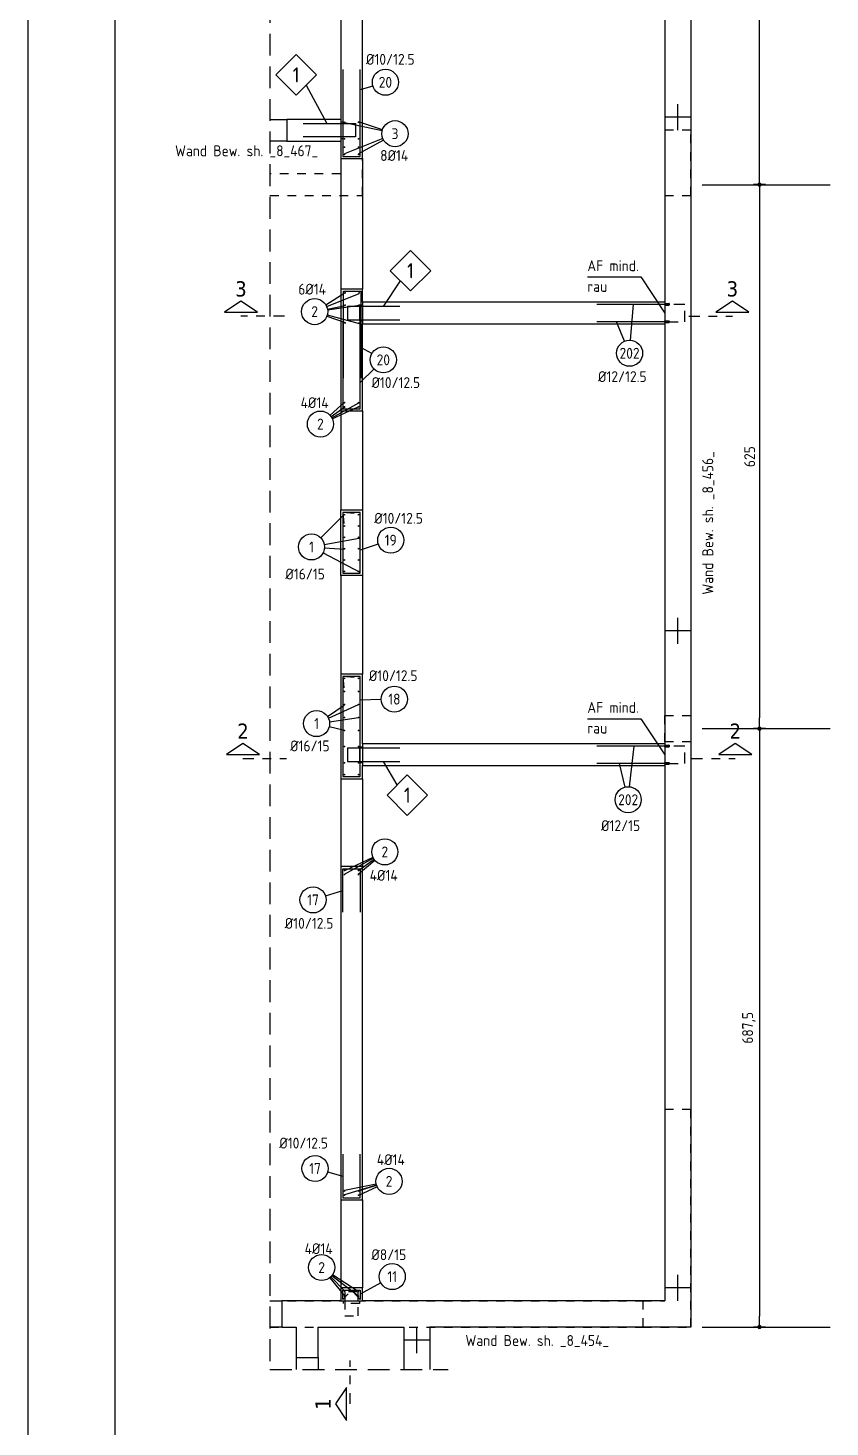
# Model space of a CAD drawing. Extents: x 0 to 73.4, y -13.1 to 33.4.
# Drawn here: x 0 to 9.22, y 2.65 to 18.73 of the extents above; entities that cross this region are included whole.
import ezdxf
from ezdxf.enums import TextEntityAlignment as Align

# ---------------------------------------------------------------- set-up
doc = ezdxf.new("R2010")
doc.units = 0
doc.header["$LTSCALE"] = 0.5
for name, pattern in [('AUSGEZOGEN', [1000.01, 1000, 0.01]), ('DASHDOTSMALL', [1.05, 0.5, -0.25, 0.05, -0.25]), ('DASHED', [0.75, 0.5, -0.25]), ('DOT', [0.175, 0.05, -0.125]), ('HIDDEN', [0.375, 0.25, -0.125]), ('HIDDEN2', [0.187, 0.125, -0.062]), ('PUNKT', [0.175, 0.05, -0.125]), ('STRICHPUNKT2', [0.55, 0.25, -0.125, 0.05, -0.125])]:
    doc.linetypes.add(name, pattern=pattern)
for name, color, linetype in [('1.UG', 7, 'Continuous'), ('ACHSEN', 7, 'Continuous'), ('AFU', 7, 'Continuous'), ('BETON', 7, 'Continuous'), ('Brüstung 1.UG', 7, 'Continuous'), ('HBT', 7, 'Continuous'), ('HILFE', 7, 'Continuous'), ('LENTON', 7, 'Continuous'), ('MASSE', 7, 'Continuous'), ('OBJEKT', 7, 'Continuous'), ('RAHMEN', 7, 'Continuous'), ('RND', 7, 'Continuous'), ('RND-1', 7, 'Continuous'), ('SCHNITTE', 7, 'Continuous'), ('TEXT', 7, 'Continuous')]:
    doc.layers.add(name, color=color, linetype=linetype)
doc.styles.add('helv', font='tahoma.ttf')
doc.styles.add('txt', font='isocp.shx')
doc.linetypes.add('AFU_50K', pattern='A,0.15,["/",Standard,S=0.2,R=0,X=-0.01,Y=-0.1],0.07,["/",Standard,S=0.2,R=0,X=-0.01,Y=-0.1],0.15', length=0.37)
doc.linetypes.add('AFU_50M', pattern='A,0.45,["/",Standard,S=0.2,R=0,X=-0.01,Y=-0.1],0.07,["/",Standard,S=0.2,R=0,X=-0.01,Y=-0.1],0.45', length=0.97)
doc.dimstyles.new('DOT_I', dxfattribs={"dimscale": 0.5, "dimtxt": 0.25, "dimasz": 0.25, "dimexe": 0.1, "dimexo": 0.3, "dimgap": 0.1, "dimtad": 1, "dimdec": 3, "dimzin": 3, "dimtxsty": 'txt', "dimblk": 'DOT', "dimblk1": 'DOT', "dimblk2": 'DOT', "dimsah": 1, "dimcen": 0.1, "dimse1": 1, "dimse2": 1, "dimazin": 0, "dimtfac": 1, "dimtdec": 4, "dimtix": 1, "dimtmove": 2, "dimatfit": 3, "dimfxl": 0, "dimtvp": 1, "dimtolj": 1, "dimtzin": 0, "dimarcsym": 0})

# ---------------------------------------------------------------- blocks, each defined once
blk = doc.blocks.new('A1-35-0')
at = {"layer": 'RAHMEN'}
blk.add_line((0, 59.4), (0, 0), dxfattribs=at)
at = {"layer": 'RAHMEN', "color": 5}
blk.add_line((2, 58.9), (2, 0.5), dxfattribs=at)
blk = doc.blocks.new('DOT')
at = {"layer": 'MASSE', "color": 7, "linetype": 'Continuous'}
for p, q in [((0, 0), (-1, 0)), ((0, 0.54), (0, -0.54))]:
    blk.add_line(p, q, dxfattribs=at)
at = {"layer": 'MASSE', "color": 7, "linetype": 'Continuous', "const_width": 0.2}
blk.add_lwpolyline([(-0.1, 0, 1), (0.1, 0, 1)], format="xyb", close=True, dxfattribs=at)
blk = doc.blocks.new('*D30')
at = {"layer": 'Defpoints', "color": 0, "linetype": 'AUSGEZOGEN', "transparency": 16777216}
for p in [(8.41, 10.676), (8.41, 3.801), (8.41, 3.801)]:
    blk.add_point(p, dxfattribs=at)
at = {"layer": 'MASSE', "color": 0, "linetype": 'AUSGEZOGEN', "lineweight": -2, "transparency": 16777216}
blk.add_line((8.41, 10.551), (8.41, 3.926), dxfattribs=at)
at = {"layer": 'MASSE', "color": 0, "linetype": 'AUSGEZOGEN', "lineweight": -2, "transparency": 16777216, "xscale": 0.125, "yscale": 0.125, "zscale": 0.125}
for p, rotation in [((8.41, 10.676), 90), ((8.41, 3.801), 270)]:
    blk.add_blockref('DOT', p, dxfattribs=dict(at, rotation=rotation))
at = {"layer": 'MASSE', "color": 0, "linetype": 'AUSGEZOGEN', "transparency": 16777216, "insert": (8.288, 7.238), "char_height": 0.125, "attachment_point": 5, "rotation": 90, "style": 'txt'}
blk.add_mtext('\\A1;687,5', dxfattribs=at)
blk = doc.blocks.new('*D31')
at = {"layer": 'Defpoints', "color": 0, "linetype": 'AUSGEZOGEN', "transparency": 16777216}
for p in [(8.41, 16.926), (8.41, 10.676), (8.41, 10.676)]:
    blk.add_point(p, dxfattribs=at)
at = {"layer": 'MASSE', "color": 0, "linetype": 'AUSGEZOGEN', "lineweight": -2, "transparency": 16777216}
blk.add_line((8.41, 16.801), (8.41, 10.801), dxfattribs=at)
at = {"layer": 'MASSE', "color": 0, "linetype": 'AUSGEZOGEN', "lineweight": -2, "transparency": 16777216, "xscale": 0.125, "yscale": 0.125, "zscale": 0.125}
for p, rotation in [((8.41, 16.926), 90), ((8.41, 10.676), 270)]:
    blk.add_blockref('DOT', p, dxfattribs=dict(at, rotation=rotation))
at = {"layer": 'MASSE', "color": 0, "linetype": 'AUSGEZOGEN', "transparency": 16777216, "insert": (8.297, 13.801), "char_height": 0.125, "attachment_point": 5, "rotation": 90, "style": 'txt'}
blk.add_mtext('\\A1;625', dxfattribs=at)
blk = doc.blocks.new('*D32')
at = {"layer": 'Defpoints', "color": 0, "linetype": 'AUSGEZOGEN', "transparency": 16777216}
for p in [(8.41, 25.051), (8.41, 25.051), (8.41, 16.926)]:
    blk.add_point(p, dxfattribs=at)
at = {"layer": 'MASSE', "color": 0, "linetype": 'AUSGEZOGEN', "lineweight": -2, "transparency": 16777216}
blk.add_line((8.41, 17.051), (8.41, 24.926), dxfattribs=at)
at = {"layer": 'MASSE', "color": 0, "linetype": 'AUSGEZOGEN', "lineweight": -2, "transparency": 16777216, "xscale": 0.125, "yscale": 0.125, "zscale": 0.125}
for p, rotation in [((8.41, 25.051), 90), ((8.41, 16.926), 270)]:
    blk.add_blockref('DOT', p, dxfattribs=dict(at, rotation=rotation))
at = {"layer": 'MASSE', "color": 0, "linetype": 'AUSGEZOGEN', "transparency": 16777216, "insert": (8.288, 20.988), "char_height": 0.125, "attachment_point": 5, "rotation": 90, "style": 'txt'}
blk.add_mtext('\\A1;812,5', dxfattribs=at)
blk = doc.blocks.new('SCHN-2')
at = {"layer": 'SCHNITTE', "color": 6, "linetype": 'Continuous'}
blk.add_lwpolyline([(0.378, 0.088), (0, 0.34), (-0.378, 0.088)], close=True, dxfattribs=at)
at = {"layer": 'SCHNITTE', "color": 1, "linetype": 'DASHDOTSMALL', "style": 'helv'}
blk.add_attdef('SCHN-2', text='', height=0.35, dxfattribs=at).set_placement((0, 0.45), align=Align.CENTER)
blk = doc.blocks.new('RND_HIN')
at = {"layer": 'RND', "color": 7, "linetype": 'Continuous'}
blk.add_circle((0, 0), 0.3, dxfattribs=at)
at = {"layer": 'RND', "color": 7, "linetype": 'Continuous', "style": 'txt'}
blk.add_attdef('POSI', text='', height=0.25, dxfattribs=at).set_placement((0, 0), align=Align.MIDDLE)

msp = doc.modelspace()

# ---------------------------------------------------------------- linework, layer by layer
at = {"layer": '1.UG', "color": 7, "linetype": 'PUNKT', "lineweight": -2}
for p, q in [((3.5952, 24.7508), (3.5952, 17.0508)), ((3.8452, 16.8008), (3.8452, 24.7508)), ((7.6202, 17.5508), (7.3202, 17.5508)), ((7.3202, 17.5508), (7.3202, 16.8008)), ((7.6202, 16.8008), (7.6202, 17.5508)), ((3.5952, 17.0508), (2.7823, 17.0508)), ((2.7823, 16.8008), (3.8452, 16.8008)), ((7.3202, 16.8008), (7.6202, 16.8008)), ((7.3202, 10.8258), (7.6202, 10.8258)), ((7.3202, 10.5258), (7.3202, 10.8258)), ((7.6202, 10.8258), (7.6202, 10.5258)), ((7.6202, 10.5258), (7.3202, 10.5258)), ((7.6202, 6.3008), (7.3202, 6.3008)), ((7.3202, 6.3008), (7.3202, 4.1008)), ((7.6202, 3.8008), (7.6202, 6.3008)), ((7.0702, 4.1008), (7.0702, 3.8008)), ((7.0702, 3.8008), (7.6202, 3.8008))]:
    msp.add_line(p, q, dxfattribs=at)
at = {"layer": '1.UG', "color": 7, "linetype": 'PUNKT'}
msp.add_line((7.0702, 4.1008), (7.3202, 4.1008), dxfattribs=at)
at = {"layer": 'ACHSEN', "color": 140, "linetype": 'AUSGEZOGEN'}
for p, q in [((7.7494, 16.9258), (9.2212, 16.9258)), ((7.7494, 10.6758), (9.2212, 10.6758)), ((7.7494, 3.8008), (9.2212, 3.8008))]:
    msp.add_line(p, q, dxfattribs=at)
at = {"layer": 'AFU', "color": 1, "linetype": 'AUSGEZOGEN'}
for p, q in [((7.4702, 17.5508), (7.4702, 17.8508)), ((7.4702, 11.6508), (7.4702, 11.9508)), ((7.4702, 4.1008), (7.4702, 4.4008)), ((4.4702, 3.5008), (4.4702, 3.8008))]:
    msp.add_line(p, q, dxfattribs=at)
at = {"layer": 'AFU', "color": 8, "linetype": 'AFU_50M'}
for p, q in [((7.6202, 17.7008), (7.3202, 17.7008)), ((7.6202, 11.8008), (7.3202, 11.8008)), ((7.6202, 4.2508), (7.3202, 4.2508)), ((4.6202, 3.6508), (4.3202, 3.6508))]:
    msp.add_line(p, q, dxfattribs=at)
at = {"layer": 'AFU', "color": 8, "linetype": 'AFU_50K'}
for p, q in [((3.5952, 17.6758), (3.5952, 17.4258)), ((3.8452, 15.5758), (3.8452, 15.3258)), ((7.3202, 15.5758), (7.3202, 15.3258)), ((3.8452, 10.5008), (3.8452, 10.2508)), ((7.3202, 10.5008), (7.3202, 10.2508)), ((3.5952, 4.1008), (3.8452, 4.1008))]:
    msp.add_line(p, q, dxfattribs=at)
at = {"layer": 'BETON', "color": 6, "linetype": 'AUSGEZOGEN', "lineweight": -2}
for p, q in [((7.6202, 25.0508), (7.6202, 3.8008)), ((3.8452, 17.2258), (3.8452, 24.7508)), ((7.3202, 24.7508), (7.3202, 15.5758)), ((3.5952, 20.5508), (3.5952, 17.6758)), ((3.5952, 17.6758), (2.9752, 17.6758)), ((2.9752, 17.6758), (2.9752, 17.4258)), ((2.9752, 17.4258), (3.5952, 17.4258)), ((3.5952, 17.4258), (3.5952, 17.2258)), ((3.5952, 17.2258), (3.8452, 17.2258)), ((3.8452, 15.7258), (3.5952, 15.7258)), ((3.5952, 15.7258), (3.5952, 14.3258)), ((3.8452, 15.5758), (3.8452, 15.7258)), ((7.3202, 15.5758), (3.8452, 15.5758)), ((3.8452, 14.3258), (3.8452, 15.3258)), ((3.8452, 15.3258), (7.3202, 15.3258)), ((7.3202, 15.3258), (7.3202, 10.5008)), ((3.5952, 14.3258), (3.8452, 14.3258)), ((3.5952, 13.1908), (3.8452, 13.1908)), ((3.5952, 12.4358), (3.5952, 13.1908)), ((3.8452, 13.1908), (3.8452, 12.4358)), ((3.8452, 12.4358), (3.5952, 12.4358)), ((3.8452, 11.3008), (3.5952, 11.3008)), ((3.5952, 11.3008), (3.5952, 10.1008)), ((3.8452, 10.5008), (3.8452, 11.3008)), ((7.3202, 10.5008), (3.8452, 10.5008)), ((3.8452, 10.1008), (3.8452, 10.2508)), ((3.8452, 10.2508), (7.3202, 10.2508)), ((7.3202, 10.2508), (7.3202, 4.1008)), ((3.5952, 10.1008), (3.8452, 10.1008)), ((3.8452, 9.0908), (3.5952, 9.0908)), ((3.5952, 9.0908), (3.5952, 5.2608)), ((3.8452, 5.2608), (3.8452, 9.0908)), ((3.5952, 5.2608), (3.8452, 5.2608)), ((3.8452, 4.2508), (3.5952, 4.2508)), ((3.5952, 4.2508), (3.5952, 4.1008)), ((3.8452, 4.1008), (3.8452, 4.2508)), ((3.5952, 4.1008), (2.9202, 4.1008)), ((2.9202, 4.1008), (2.9202, 3.8008)), ((7.3202, 4.1008), (3.8452, 4.1008)), ((2.9202, 3.8008), (3.0852, 3.8008)), ((3.0852, 3.8008), (3.0852, 3.4508)), ((3.3352, 3.4508), (3.3352, 3.8008)), ((3.3352, 3.8008), (4.3202, 3.8008)), ((4.3202, 3.8008), (4.3202, 3.3109)), ((7.6202, 3.8008), (4.6202, 3.8008)), ((4.6202, 3.8008), (4.6202, 3.3109)), ((3.0852, 3.4508), (3.3352, 3.4508))]:
    msp.add_line(p, q, dxfattribs=at)
at = {"layer": 'Brüstung 1.UG', "color": 102, "linetype": 'DOT'}
for p, q in [((7.3202, 16.8008), (7.3202, 10.8258)), ((7.6202, 16.8008), (7.6202, 10.8258)), ((7.3202, 10.5258), (7.3202, 6.3008)), ((7.6202, 10.5258), (7.6202, 6.3008)), ((2.7823, 4.1008), (7.0702, 4.1008)), ((2.7823, 3.8008), (7.0702, 3.8008))]:
    msp.add_line(p, q, dxfattribs=at)
at = {"layer": 'HBT', "color": 1, "linetype": 'Continuous'}
for points in [[(2.8492, 18.1873), (3.0826, 18.4206), (3.3159, 18.1873), (3.0826, 17.9539)], [(4.1636, 15.9376), (4.397, 16.1709), (4.6303, 15.9376), (4.397, 15.7043)], [(4.128, 9.9119), (4.3613, 10.1453), (4.5947, 9.9119), (4.3613, 9.6786)]]:
    msp.add_lwpolyline(points, close=True, dxfattribs=at)
at = {"layer": 'HBT', "color": 1, "linetype": 'AUSGEZOGEN'}
for points in [[(3.1652, 17.6278), (3.5952, 17.6278), (3.7652, 17.6278), (3.7652, 17.4738), (3.5952, 17.4738), (3.1652, 17.4738)], [(4.2752, 15.5278), (3.8452, 15.5278), (3.6752, 15.5278), (3.6752, 15.3738), (3.8452, 15.3738), (4.2752, 15.3738)], [(4.2752, 10.4528), (3.8452, 10.4528), (3.6752, 10.4528), (3.6752, 10.2988), (3.8452, 10.2988), (4.2752, 10.2988)]]:
    msp.add_lwpolyline(points, dxfattribs=at)
at = {"layer": 'HBT', "color": 102, "linetype": 'AUSGEZOGEN'}
for points in [[(3.5952, 17.6438), (3.5952, 17.4578), (3.6252, 17.4578), (3.6252, 17.6438)], [(3.8452, 15.5438), (3.8452, 15.3578), (3.8152, 15.3578), (3.8152, 15.5438)], [(3.8452, 10.4688), (3.8452, 10.2828), (3.8152, 10.2828), (3.8152, 10.4688)]]:
    msp.add_lwpolyline(points, close=True, dxfattribs=at)
at = {"layer": 'HBT', "color": 1, "linetype": 'HIDDEN2'}
msp.add_lwpolyline([(3.7832, 4.2036), (3.6432, 4.2036), (3.6432, 4.1008), (3.6432, 3.9308), (3.7972, 3.9308), (3.7972, 4.1008), (3.7972, 4.2194), (3.6572, 4.2194)], dxfattribs=at)
at = {"layer": 'HBT', "color": 102, "linetype": 'HIDDEN2'}
msp.add_lwpolyline([(3.6272, 4.1008), (3.8132, 4.1008), (3.8132, 4.0708), (3.6272, 4.0708)], close=True, dxfattribs=at)
at = {"layer": 'HILFE', "color": 102, "linetype": 'DASHED'}
for p, q in [((2.7823, 25.7849), (2.7823, 3.3109)), ((2.7823, 3.3109), (4.8304, 3.3109))]:
    msp.add_line(p, q, dxfattribs=at)
at = {"layer": 'HILFE', "color": 102, "linetype": 'AUSGEZOGEN'}
for p, q in [((3.1993, 18.0706), (3.4354, 17.6278)), ((4.2803, 15.8209), (4.082, 15.5278)), ((6.4309, 15.8652), (7.046, 15.8652)), ((7.046, 15.8652), (7.3202, 15.4508)), ((6.4309, 10.7902), (7.046, 10.7902)), ((7.046, 10.7902), (7.3202, 10.3758)), ((4.2446, 10.0286), (4.0873, 10.2988))]:
    msp.add_line(p, q, dxfattribs=at)
at = {"layer": 'LENTON', "color": 102}
for p, q in [((7.3202, 15.5606), (7.3212, 15.5606)), ((7.3202, 15.5606), (7.3202, 15.5557)), ((7.3211, 15.5569), (7.3202, 15.5581)), ((7.3202, 15.5557), (7.3202, 15.5459)), ((7.3202, 15.5459), (7.3202, 15.541)), ((7.3202, 15.5435), (7.3211, 15.5447)), ((7.3202, 15.541), (7.3212, 15.541)), ((7.3211, 15.5569), (7.3211, 15.5447)), ((7.3387, 15.5551), (7.3211, 15.5569)), ((7.3211, 15.5569), (7.3211, 15.5447)), ((7.3211, 15.5447), (7.3387, 15.5465)), ((7.3218, 15.5595), (7.3212, 15.5606)), ((7.3212, 15.541), (7.3218, 15.5421)), ((7.3231, 15.5606), (7.3225, 15.5595)), ((7.3225, 15.5421), (7.3231, 15.541)), ((7.3231, 15.5606), (7.3686, 15.5606)), ((7.3231, 15.541), (7.3686, 15.541)), ((7.3387, 15.5551), (7.3387, 15.5465)), ((7.369, 15.5569), (7.3514, 15.5551)), ((7.3514, 15.5551), (7.3514, 15.5465)), ((7.3514, 15.5465), (7.369, 15.5447)), ((7.37, 15.5593), (7.3686, 15.5606)), ((7.3686, 15.541), (7.37, 15.5423)), ((7.37, 15.5581), (7.369, 15.5569)), ((7.369, 15.5447), (7.37, 15.5435)), ((7.37, 15.5593), (7.37, 15.5581)), ((7.37, 15.5581), (7.37, 15.5508)), ((7.37, 15.5508), (7.37, 15.5434)), ((7.37, 15.5423), (7.37, 15.5434)), ((7.3202, 15.3606), (7.3212, 15.3606)), ((7.3202, 15.3606), (7.3202, 15.3557)), ((7.3211, 15.3569), (7.3202, 15.3581)), ((7.3202, 15.3557), (7.3202, 15.3459)), ((7.3202, 15.3459), (7.3202, 15.341)), ((7.3202, 15.3435), (7.3211, 15.3447)), ((7.3202, 15.341), (7.3212, 15.341)), ((7.3211, 15.3569), (7.3211, 15.3447)), ((7.3387, 15.3551), (7.3211, 15.3569)), ((7.3211, 15.3569), (7.3211, 15.3447)), ((7.3211, 15.3447), (7.3387, 15.3465)), ((7.3218, 15.3595), (7.3212, 15.3606)), ((7.3212, 15.341), (7.3218, 15.3421)), ((7.3231, 15.3606), (7.3225, 15.3595)), ((7.3225, 15.3421), (7.3231, 15.341)), ((7.3231, 15.3606), (7.3686, 15.3606)), ((7.3231, 15.341), (7.3686, 15.341)), ((7.3387, 15.3551), (7.3387, 15.3465)), ((7.369, 15.3569), (7.3514, 15.3551)), ((7.3514, 15.3551), (7.3514, 15.3465)), ((7.3514, 15.3465), (7.369, 15.3447)), ((7.37, 15.3593), (7.3686, 15.3606)), ((7.3686, 15.341), (7.37, 15.3423)), ((7.37, 15.3581), (7.369, 15.3569)), ((7.369, 15.3447), (7.37, 15.3435)), ((7.37, 15.3593), (7.37, 15.3581)), ((7.37, 15.3581), (7.37, 15.3508)), ((7.37, 15.3508), (7.37, 15.3434)), ((7.37, 15.3423), (7.37, 15.3434)), ((7.3202, 10.4856), (7.3212, 10.4856)), ((7.3202, 10.4856), (7.3202, 10.4807)), ((7.3211, 10.4819), (7.3202, 10.4831)), ((7.3202, 10.4807), (7.3202, 10.4709)), ((7.3202, 10.4709), (7.3202, 10.466)), ((7.3202, 10.4685), (7.3211, 10.4697)), ((7.3202, 10.466), (7.3212, 10.466)), ((7.3211, 10.4819), (7.3211, 10.4697)), ((7.3387, 10.4801), (7.3211, 10.4819)), ((7.3211, 10.4819), (7.3211, 10.4697)), ((7.3211, 10.4697), (7.3387, 10.4715)), ((7.3218, 10.4845), (7.3212, 10.4856)), ((7.3212, 10.466), (7.3218, 10.4671)), ((7.3231, 10.4856), (7.3225, 10.4845)), ((7.3225, 10.4671), (7.3231, 10.466)), ((7.3231, 10.4856), (7.3686, 10.4856)), ((7.3231, 10.466), (7.3686, 10.466)), ((7.3387, 10.4801), (7.3387, 10.4715)), ((7.369, 10.4819), (7.3514, 10.4801)), ((7.3514, 10.4801), (7.3514, 10.4715)), ((7.3514, 10.4715), (7.369, 10.4697)), ((7.37, 10.4843), (7.3686, 10.4856)), ((7.3686, 10.466), (7.37, 10.4673)), ((7.37, 10.4831), (7.369, 10.4819)), ((7.369, 10.4697), (7.37, 10.4685)), ((7.37, 10.4843), (7.37, 10.4831)), ((7.37, 10.4831), (7.37, 10.4758)), ((7.37, 10.4758), (7.37, 10.4684)), ((7.37, 10.4673), (7.37, 10.4684)), ((7.3202, 10.2856), (7.3212, 10.2856)), ((7.3202, 10.2856), (7.3202, 10.2807)), ((7.3211, 10.2819), (7.3202, 10.2831)), ((7.3202, 10.2807), (7.3202, 10.2709)), ((7.3202, 10.2709), (7.3202, 10.266)), ((7.3202, 10.2685), (7.3211, 10.2697)), ((7.3202, 10.266), (7.3212, 10.266)), ((7.3211, 10.2819), (7.3211, 10.2697)), ((7.3387, 10.2801), (7.3211, 10.2819)), ((7.3211, 10.2819), (7.3211, 10.2697)), ((7.3211, 10.2697), (7.3387, 10.2715)), ((7.3218, 10.2845), (7.3212, 10.2856)), ((7.3212, 10.266), (7.3218, 10.2671)), ((7.3231, 10.2856), (7.3225, 10.2845)), ((7.3225, 10.2671), (7.3231, 10.266)), ((7.3231, 10.2856), (7.3686, 10.2856)), ((7.3231, 10.266), (7.3686, 10.266)), ((7.3387, 10.2801), (7.3387, 10.2715)), ((7.369, 10.2819), (7.3514, 10.2801)), ((7.3514, 10.2801), (7.3514, 10.2715)), ((7.3514, 10.2715), (7.369, 10.2697)), ((7.37, 10.2843), (7.3686, 10.2856)), ((7.3686, 10.266), (7.37, 10.2673)), ((7.37, 10.2831), (7.369, 10.2819)), ((7.369, 10.2697), (7.37, 10.2685)), ((7.37, 10.2843), (7.37, 10.2831)), ((7.37, 10.2831), (7.37, 10.2758)), ((7.37, 10.2758), (7.37, 10.2684)), ((7.37, 10.2673), (7.37, 10.2684))]:
    msp.add_line(p, q, dxfattribs=at)
at = {"layer": 'LENTON', "color": 102, "linetype": 'AUSGEZOGEN'}
for p, q in [((7.369, 15.5569), (7.369, 15.5447)), ((7.369, 15.3569), (7.369, 15.3447)), ((7.369, 10.4819), (7.369, 10.4697)), ((7.369, 10.2819), (7.369, 10.2697))]:
    msp.add_line(p, q, dxfattribs=at)
at = {"layer": 'LENTON', "color": 102}
for centre, start, end in [((7.3222, 15.5596), 207.50004, 332.49996), ((7.3222, 15.5419), 27.50006, 152.49994), ((7.3222, 15.3596), 207.50004, 332.49996), ((7.3222, 15.3419), 27.50006, 152.49994), ((7.3222, 10.4846), 207.50004, 332.49996), ((7.3222, 10.4669), 27.50006, 152.49994), ((7.3222, 10.2846), 207.50004, 332.49996), ((7.3222, 10.2669), 27.50006, 152.49994)]:
    msp.add_arc(centre, 0.00041, start, end, dxfattribs=at)
at = {"layer": 'OBJEKT', "color": 7, "linetype": 'AUSGEZOGEN'}
for p, q in [((2.7823, 17.6758), (2.9752, 17.6758)), ((2.9752, 17.4258), (2.7823, 17.4258)), ((3.5952, 17.2258), (3.5952, 15.7258)), ((3.8452, 17.2258), (3.8452, 15.7258)), ((3.5952, 14.3258), (3.5952, 13.1908)), ((3.8452, 14.3258), (3.8452, 13.1908)), ((3.5952, 12.4358), (3.5952, 11.3008)), ((3.8452, 12.4358), (3.8452, 11.3008)), ((3.5952, 10.1008), (3.5952, 9.0908)), ((3.8452, 10.1008), (3.8452, 9.0908)), ((3.5952, 5.2608), (3.5952, 4.2508)), ((3.8452, 5.2608), (3.8452, 4.2508)), ((2.7823, 4.1008), (2.9202, 4.1008)), ((2.9202, 3.8008), (2.7823, 3.8008)), ((3.0852, 3.4508), (3.0852, 3.3109)), ((3.3352, 3.4508), (3.3352, 3.3109))]:
    msp.add_line(p, q, dxfattribs=at)
at = {"layer": 'RND', "color": 102, "linetype": 'AUSGEZOGEN'}
for p, q in [((3.966, 18.0587), (3.8202, 18.0142)), ((4.0733, 17.5431), (3.6389, 17.6369)), ((4.0772, 17.5575), (3.8, 17.6469)), ((4.0807, 17.4556), (3.6389, 17.2783)), ((4.0888, 17.4386), (3.8, 17.2783)), ((3.4228, 15.547), (3.6459, 15.6872)), ((3.4345, 15.5242), (3.8069, 15.6772)), ((3.4429, 15.4966), (3.6459, 15.5372)), ((3.4442, 15.4888), (3.8119, 15.5422)), ((6.928, 15.1386), (6.9599, 15.5508)), ((3.4369, 15.4163), (3.6459, 15.341)), ((3.4407, 15.4286), (3.8069, 15.331)), ((6.8588, 15.1275), (6.766, 15.3508)), ((3.9541, 14.9857), (3.8272, 15.0558)), ((3.9783, 14.8082), (3.8202, 14.6531)), ((3.4733, 14.2759), (3.6389, 14.4258)), ((3.4851, 14.2611), (3.6439, 14.3722)), ((3.4933, 14.248), (3.8049, 14.4208)), ((3.4986, 14.2373), (3.7949, 14.3722)), ((3.3659, 12.8696), (3.6334, 13.137)), ((3.4072, 12.7909), (3.8084, 12.8652)), ((3.4094, 12.7533), (3.6381, 12.7376)), ((4.0279, 12.7945), (3.8202, 12.7264)), ((3.3929, 12.6945), (3.8155, 12.4753)), ((3.443, 10.8173), (3.6349, 10.9451)), ((3.4549, 10.7958), (3.8014, 10.9522)), ((4.0623, 11.0104), (3.8202, 11.003)), ((3.4666, 10.7558), (3.7991, 10.8044)), ((3.464, 10.699), (3.6396, 10.6567)), ((6.9167, 10.0083), (6.9675, 10.4758)), ((6.8654, 10.005), (6.8001, 10.2758)), ((3.9715, 9.1868), (3.6339, 8.9986)), ((3.9667, 9.1961), (3.6389, 9.0422)), ((3.9882, 9.1627), (3.7949, 8.9986)), ((3.9805, 9.1726), (3.8049, 9.0472)), ((3.4205, 8.7532), (3.6202, 8.8158)), ((3.4453, 5.5829), (3.6202, 5.5358)), ((4.0043, 5.4439), (3.6389, 5.3688)), ((4.0076, 5.431), (3.6389, 5.3201)), ((4.0153, 5.4107), (3.7999, 5.3101)), ((4.0083, 5.4286), (3.8049, 5.3638)), ((3.4709, 4.3678), (3.6439, 4.1545)), ((3.4815, 4.3774), (3.6439, 4.2123)), ((3.4952, 4.3928), (3.8049, 4.1545)), ((3.5021, 4.4026), (3.7949, 4.2123)), ((4.0571, 4.3077), (3.8202, 4.1765))]:
    msp.add_line(p, q, dxfattribs=at)
at = {"layer": 'RND', "color": 7, "linetype": 'AUSGEZOGEN', "const_width": 0.01}
for points in [[(3.6339, 17.6419, 1), (3.6439, 17.6419, 1)], [(3.795, 17.6419, 1), (3.805, 17.6419, 1)], [(3.6339, 17.453, 1), (3.6439, 17.453, 1)], [(3.6339, 17.3567, 1), (3.6439, 17.3567, 1)], [(3.795, 17.453, 1), (3.805, 17.453, 1)], [(3.795, 17.3567, 1), (3.805, 17.3567, 1)], [(3.6339, 17.2733, 1), (3.6439, 17.2733, 1)], [(3.795, 17.2733, 1), (3.805, 17.2733, 1)], [(3.6409, 15.6822, 1), (3.6509, 15.6822, 1)], [(3.8019, 15.6822, 1), (3.8119, 15.6822, 1)], [(3.6409, 15.5422, 1), (3.6509, 15.5422, 1)], [(3.8019, 15.5422, 1), (3.8119, 15.5422, 1)], [(3.6409, 15.336, 1), (3.6509, 15.336, 1)], [(3.8019, 15.336, 1), (3.8119, 15.336, 1)], [(3.6339, 14.4208, 1), (3.6439, 14.4208, 1)], [(3.6339, 14.3722, 1), (3.6439, 14.3722, 1)], [(3.7949, 14.4208, 1), (3.8049, 14.4208, 1)], [(3.7949, 14.3722, 1), (3.8049, 14.3722, 1)], [(3.6339, 13.1345, 1), (3.6439, 13.1345, 1)], [(3.7949, 13.1345, 1), (3.8049, 13.1345, 1)], [(3.6339, 13.0042, 1), (3.6439, 13.0042, 1)], [(3.6339, 12.8739, 1), (3.6439, 12.8739, 1)], [(3.7949, 13.0042, 1), (3.8049, 13.0042, 1)], [(3.7949, 12.8739, 1), (3.8049, 12.8739, 1)], [(3.6339, 12.7436, 1), (3.6439, 12.7436, 1)], [(3.7949, 12.7436, 1), (3.8049, 12.7436, 1)], [(3.6339, 12.6133, 1), (3.6439, 12.6133, 1)], [(3.7949, 12.6133, 1), (3.8049, 12.6133, 1)], [(3.6339, 12.483, 1), (3.6439, 12.483, 1)], [(3.7949, 12.483, 1), (3.8049, 12.483, 1)], [(3.6339, 11.2541, 1), (3.6439, 11.2541, 1)], [(3.7949, 11.2541, 1), (3.8049, 11.2541, 1)], [(3.6339, 11.1041, 1), (3.6439, 11.1041, 1)], [(3.7949, 11.1041, 1), (3.8049, 11.1041, 1)], [(3.6339, 10.9541, 1), (3.6439, 10.9541, 1)], [(3.7949, 10.9541, 1), (3.8049, 10.9541, 1)], [(3.6339, 10.8041, 1), (3.6439, 10.8041, 1)], [(3.7949, 10.8041, 1), (3.8049, 10.8041, 1)], [(3.6339, 10.6541, 1), (3.6439, 10.6541, 1)], [(3.7949, 10.6541, 1), (3.8049, 10.6541, 1)], [(3.6339, 10.4704, 1), (3.6439, 10.4704, 1)], [(3.7949, 10.4704, 1), (3.8049, 10.4704, 1)], [(3.6339, 10.2838, 1), (3.6439, 10.2838, 1)], [(3.7949, 10.2838, 1), (3.8049, 10.2838, 1)], [(3.6339, 10.1475, 1), (3.6439, 10.1475, 1)], [(3.7949, 10.1475, 1), (3.8049, 10.1475, 1)], [(3.6339, 9.0472, 1), (3.6439, 9.0472, 1)], [(3.6339, 8.9986, 1), (3.6439, 8.9986, 1)], [(3.7949, 9.0472, 1), (3.8049, 9.0472, 1)], [(3.7949, 8.9986, 1), (3.8049, 8.9986, 1)], [(3.6339, 5.3638, 1), (3.6439, 5.3638, 1)], [(3.6339, 5.3151, 1), (3.6439, 5.3151, 1)], [(3.7949, 5.3638, 1), (3.8049, 5.3638, 1)], [(3.7949, 5.3151, 1), (3.8049, 5.3151, 1)], [(3.6339, 4.2123, 1), (3.6439, 4.2123, 1)], [(3.7949, 4.2123, 1), (3.8049, 4.2123, 1)], [(3.6339, 4.1545, 1), (3.6439, 4.1545, 1)], [(3.7949, 4.1545, 1), (3.8049, 4.1545, 1)]]:
    msp.add_lwpolyline(points, format="xyb", close=True, dxfattribs=at)
at = {"layer": 'RND', "color": 1, "linetype": 'AUSGEZOGEN'}
for points in [[(7.3387, 15.5508), (6.5387, 15.5508)], [(7.3387, 15.3508), (6.5387, 15.3508)], [(7.3387, 10.4758), (6.5387, 10.4758)], [(7.3387, 10.2758), (6.5387, 10.2758)], [(3.6799, 4.1831), (3.6202, 4.1158), (3.6202, 4.2258), (3.8202, 4.2258), (3.8202, 4.1158), (3.7595, 4.1822)]]:
    msp.add_lwpolyline(points, dxfattribs=at)
at = {"layer": 'RND', "color": 1, "linetype": 'HIDDEN'}
for points in [[(7.3514, 15.3508), (7.5514, 15.3508), (7.5514, 15.5508), (7.3514, 15.5508)], [(7.3514, 10.2758), (7.5514, 10.2758), (7.5514, 10.4758), (7.3514, 10.4758)]]:
    msp.add_lwpolyline(points, dxfattribs=at)
at = {"layer": 'RND-1', "color": 1, "linetype": 'AUSGEZOGEN'}
for points in [[(3.6202, 18.2508), (3.6202, 17.2508), (3.8202, 17.2508), (3.8202, 18.2508)], [(3.6272, 14.7008), (3.6272, 15.7008), (3.8272, 15.7008), (3.8272, 14.7008)], [(3.6202, 15.3508), (3.6202, 14.3508), (3.8202, 14.3508), (3.8202, 15.3508)], [(3.7497, 13.1495), (3.6202, 13.1608), (3.6202, 12.4608), (3.8202, 12.4608), (3.8202, 13.1608), (3.6202, 13.1608), (3.6315, 13.0313)], [(3.7497, 11.2645), (3.6202, 11.2758), (3.6202, 10.1258), (3.8202, 10.1258), (3.8202, 11.2758), (3.6202, 11.2758), (3.6315, 11.1463)], [(3.6202, 8.5658), (3.6202, 9.0658), (3.8202, 9.0658), (3.8202, 8.5658)], [(3.6202, 5.7858), (3.6202, 5.2858), (3.8202, 5.2858), (3.8202, 5.7858)]]:
    msp.add_lwpolyline(points, dxfattribs=at)
at = {"layer": 'SCHNITTE', "color": 6, "linetype": 'STRICHPUNKT2'}
for p, q in [((2.949, 15.4162), (2.449, 15.4162)), ((7.5986, 15.4162), (8.0986, 15.4162)), ((2.4713, 10.3346), (2.9713, 10.3346)), ((7.6315, 10.3346), (8.1315, 10.3346)), ((3.7051, 2.9174), (3.7051, 3.4174))]:
    msp.add_line(p, q, dxfattribs=at)

# ---------------------------------------------------------------- block references
at = {"layer": 'RAHMEN', "color": 1, "linetype": 'AUSGEZOGEN', "xscale": 0.5, "yscale": 0.5, "zscale": 0.5}
msp.add_blockref('A1-35-0', (0, 0), dxfattribs=at)
at = {"layer": 'RND', "color": 7, "linetype": 'AUSGEZOGEN', "xscale": 0.5, "yscale": 0.5, "zscale": 0.5}
for p, values in [((4.1095, 18.1025), {'POSI': '20'}), ((4.2199, 17.5114), {'POSI': '3'}), ((3.2958, 15.4672), {'POSI': '2'}), ((6.9164, 14.989), {'POSI': '202'}), ((4.0854, 14.9132), {'POSI': '20'}), ((3.3621, 14.1752), {'POSI': '2'}), ((3.2598, 12.7636), {'POSI': '1'}), ((4.1705, 12.8412), {'POSI': '19'}), ((4.2122, 11.015), {'POSI': '18'}), ((3.3181, 10.7341), {'POSI': '1'}), ((6.9005, 9.8591), {'POSI': '202'}), ((4.1025, 9.2598), {'POSI': '2'}), ((3.2774, 8.7083), {'POSI': '17'}), ((3.3004, 5.6219), {'POSI': '17'}), ((4.1512, 5.4742), {'POSI': '2'}), ((3.3764, 4.4843), {'POSI': '2'}), ((4.1884, 4.3803), {'POSI': '11'})]:
    msp.add_blockref('RND_HIN', p, dxfattribs=at).add_auto_attribs(values)
at = {"layer": 'SCHNITTE', "color": 6, "linetype": 'STRICHPUNKT2', "xscale": 0.5, "yscale": 0.5, "zscale": 0.5}
for p, values in [((2.449, 15.4162), {'SCHN-2': '3'}), ((8.0986, 15.4162), {'SCHN-2': '3'}), ((2.4713, 10.3346), {'SCHN-2': '2'}), ((8.1315, 10.3346), {'SCHN-2': '2'})]:
    msp.add_blockref('SCHN-2', p, dxfattribs=at).add_auto_attribs(values)
at = {"layer": 'SCHNITTE', "color": 6, "linetype": 'STRICHPUNKT2', "xscale": 0.5, "yscale": 0.5, "zscale": 0.5, "rotation": 90}
msp.add_blockref('SCHN-2', (3.7051, 2.9174), dxfattribs=at).add_auto_attribs({'SCHN-2': '1'})

# ---------------------------------------------------------------- texts
at = {"layer": 'HBT', "color": 1, "linetype": 'Continuous', "style": 'txt'}
for p in [(3.0826, 18.0993), (4.397, 15.8496), (4.3613, 9.8239)]:
    msp.add_attdef('1', text='?', height=0.175, dxfattribs=at).set_placement(p, align=Align.CENTER)
at = {"layer": 'TEXT', "color": 7, "linetype": 'AUSGEZOGEN', "style": 'txt'}
for s, p in [('%%C10/12.5', (3.8864, 18.3036)), ('Wand Bew. sh. _8_467_', (1.6913, 17.2523)), ('8%%C14', (4.0493, 17.1985)), ('AF mind.', (6.431, 15.932)), ('6%%C14', (3.1078, 15.6627)), ('rau', (6.431, 15.6945)), ('%%C10/12.5', (3.9494, 14.5895)), ('%%C12/12.5', (6.5539, 14.6581)), ('4%%C14', (3.1347, 14.3586)), ('%%C10/12.5', (3.9812, 13.0303)), ('%%C16/15', (2.9595, 12.3896)), ('%%C10/12.5', (3.9192, 11.2216)), ('AF mind.', (6.431, 10.857)), ('rau', (6.431, 10.6195)), ('%%C16/15', (3.014, 10.415)), ('%%C12/15', (6.589, 9.4988)), ('4%%C14', (3.9291, 8.9282)), ('%%C10/12.5', (2.9525, 8.3766)), ('%%C10/12.5', (2.8898, 5.8515)), ('4%%C14', (4.0104, 5.6614)), ('4%%C14', (3.1806, 4.6385)), ('%%C8/15', (3.9479, 4.5694)), ('Wand Bew. sh. _8_454_', (5.0295, 3.5833))]:
    msp.add_text(s, height=0.125, dxfattribs=at).set_placement(p)
msp.add_text('Wand Bew. sh. _8_456_', height=0.125, rotation=90, dxfattribs=at).set_placement((7.8784, 12.2152))

# ---------------------------------------------------------------- dimensions: what is measured, and where the dimension line sits
at = {"layer": 'MASSE', "color": 7, "linetype": 'AUSGEZOGEN'}
for base, p1, p2, override, picture, middle in [((8.4099, 25.0508), (8.4099, 16.9258), (8.4099, 25.0508), {"dimdec": 1, "dimlfac": 100}, '*D32', (8.288, 20.9883)), ((8.4099, 10.6758), (8.4099, 16.9258), (8.4099, 10.6758), {"dimdec": 0, "dimlfac": 100}, '*D31', (8.2974, 13.8008)), ((8.4099, 3.8008), (8.4099, 10.6758), (8.4099, 3.8008), {"dimdec": 1, "dimlfac": 100}, '*D30', (8.288, 7.2383))]:
    dim = msp.add_linear_dim(base=base, p1=p1, p2=p2, angle=90, dimstyle='DOT_I', override=override, dxfattribs=at)
    dim.commit()
    dim.dimension.update_dxf_attribs({"geometry": picture, "text_midpoint": middle})

doc.saveas('drawing.dxf')
